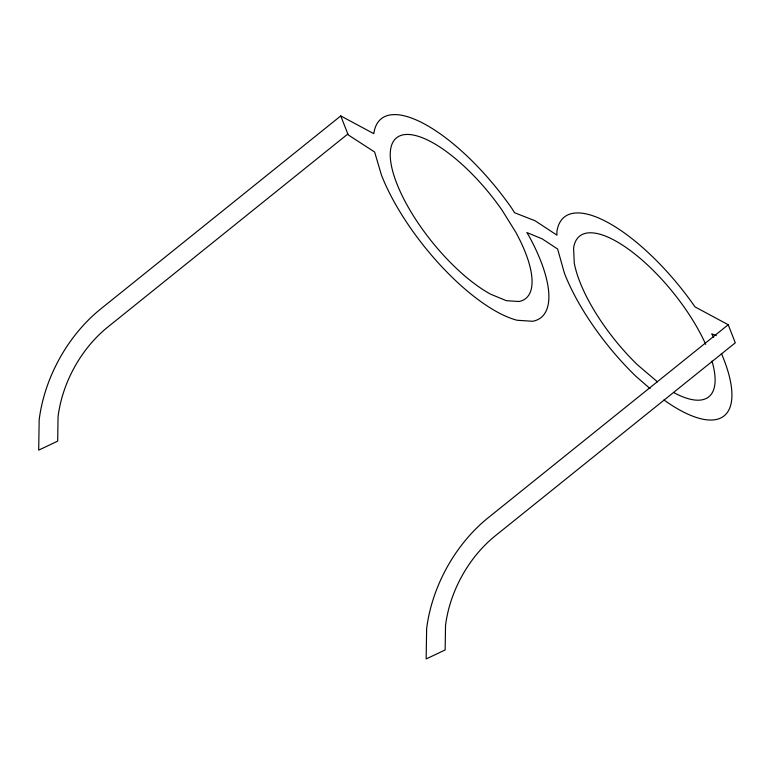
<?xml version="1.0" encoding="UTF-8"?>
<svg xmlns="http://www.w3.org/2000/svg" width="774" height="774" viewBox="0 0 774 774"><rect width="100%" height="100%" fill="white"/><g stroke="black" fill="none" stroke-linecap="round" stroke-linejoin="round"><path stroke-width="1.16" d="M728.218 324.732L488.713 517.332A127.526 90.026 -61.8 0 0 426.629 628.711L426.164 658.945L445.147 649.957L445.524 625.518A103.087 72.766 -61.8 0 1 495.699 535.492L735.3 342.814L728.218 324.732L695.004 306.891A127.526 46.469 51.2 0 0 556.845 231.997L556.99 235.17L535.095 220.774L514.536 212.715L511.962 208.564A127.526 46.469 51.2 0 0 373.803 133.67L340.753 115.916L101.249 308.526A127.526 90.026 -61.8 0 0 39.164 419.905L38.7 450.129L57.682 441.141L58.06 416.712A103.087 72.766 -61.8 0 1 108.244 326.676L347.836 133.999M716.269 335.597L711.79 333.904A127.526 46.469 51.2 0 1 713.57 337.212M657.484 381.863L637.544 364.883A103.087 37.558 51.2 0 1 574.269 263.044L573.592 248.193A103.087 37.558 51.2 0 1 629.165 249.692A103.087 37.558 51.2 0 1 705.704 344.353M650.073 388.587L635.957 376.358A127.526 46.469 51.2 0 1 564.43 273.251L557.628 249.025L542.1 238.808L526.852 232.539L528.748 235.586A127.526 46.469 51.2 0 1 532.686 321.278L517.1 320.252A127.526 46.469 51.2 0 1 381.389 174.924L374.645 152.043L348.174 134.87L340.753 115.916M711.974 361.071A103.087 37.558 51.2 0 1 673.738 392.553M721.416 353.515A127.526 46.469 51.2 0 1 663.947 399.964M518.977 301.512L506.37 300.68L490.697 294.226A103.087 37.558 51.2 0 1 390.541 149.866A103.087 37.558 51.2 0 1 502.22 210.412L515.784 232.248A103.087 37.558 51.2 0 1 518.977 301.512"/></g></svg>
